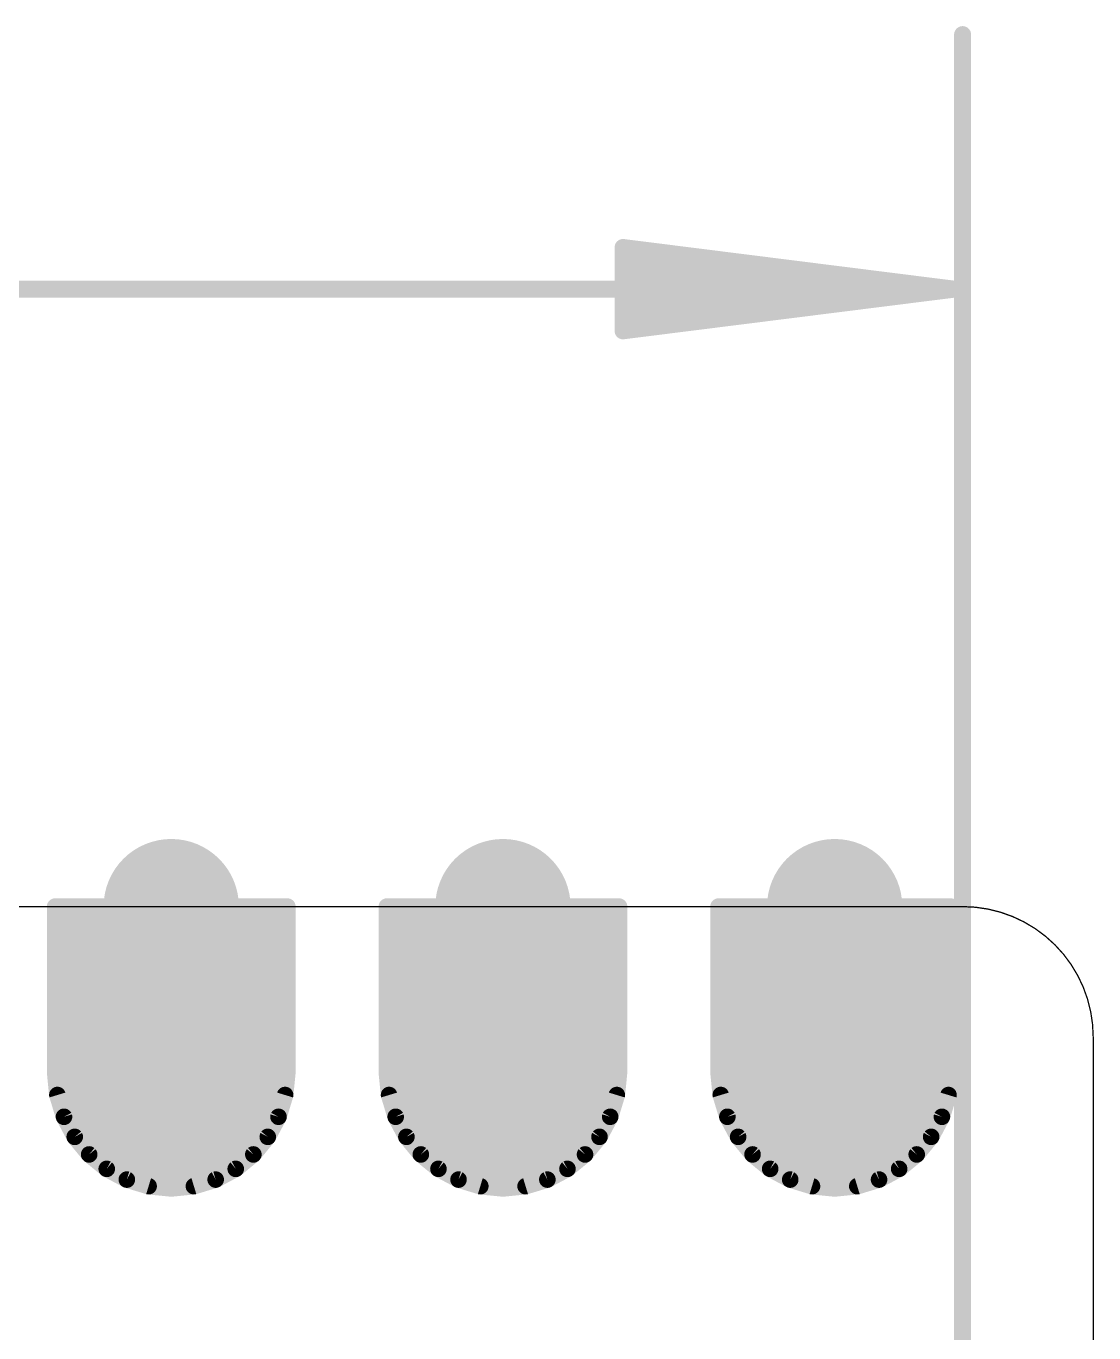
# Model space of a CAD drawing. Extents: x -6.2 to 35, y -0.5 to 29.9.
# Drawn here: x 26.83 to 35.01, y 19.59 to 29.61 of the extents above; entities that cross this region are included whole.
import ezdxf

# ---------------------------------------------------------------- set-up
doc = ezdxf.new("R2010")
doc.units = 0
for name, color, linetype in [('1', 22, 'CONTINUOUS'), ('16', 132, 'CONTINUOUS'), ('17', 110, 'CONTINUOUS'), ('20', 31, 'CONTINUOUS'), ('29', 253, 'CONTINUOUS')]:
    doc.layers.add(name, color=color, linetype=linetype)

# ---------------------------------------------------------------- blocks, each defined once
blk = doc.blocks.new('ROUNDP')
at = {"const_width": 0.5}
blk.add_lwpolyline([(0, -0.25, 1), (0, 0.25, 1), (0, -0.25)], format="xyb", dxfattribs=at)

msp = doc.modelspace()

# ---------------------------------------------------------------- linework, layer by layer
at = {"layer": '1', "const_width": 0.254}
for points in [[(27.178, 22.733), (27.178, 21.59)], [(28.702, 22.733), (27.178, 22.733)], [(28.702, 21.59), (28.702, 22.733)], [(29.718, 22.733), (29.718, 21.59)], [(31.242, 22.733), (29.718, 22.733)], [(31.242, 21.59), (31.242, 22.733)], [(32.258, 22.733), (32.258, 21.59)], [(33.782, 22.733), (32.258, 22.733)], [(33.782, 21.59), (33.782, 22.733)], [(27.178, 22.606), (28.702, 22.606)], [(29.718, 22.606), (31.242, 22.606)], [(32.258, 22.606), (33.782, 22.606)], [(27.178, 22.352), (28.702, 22.352)], [(29.718, 22.352), (31.242, 22.352)], [(32.258, 22.352), (33.782, 22.352)], [(27.178, 22.098), (28.702, 22.098)], [(29.718, 22.098), (31.242, 22.098)], [(32.258, 22.098), (33.782, 22.098)], [(27.178, 21.844), (28.702, 21.844)], [(29.718, 21.844), (31.242, 21.844)], [(32.258, 21.844), (33.782, 21.844)], [(27.178, 21.59), (27.1926, 21.4413)], [(27.178, 21.59), (28.702, 21.59)], [(28.6874, 21.4413), (28.702, 21.59)], [(29.718, 21.59), (29.7326, 21.4413)], [(29.718, 21.59), (31.242, 21.59)], [(31.2274, 21.4413), (31.242, 21.59)], [(32.258, 21.59), (32.2726, 21.4413)], [(32.258, 21.59), (33.782, 21.59)], [(33.7674, 21.4413), (33.782, 21.59)], [(27.1926, 21.4413), (27.236, 21.2984)], [(28.644, 21.2984), (28.6874, 21.4413)], [(29.7326, 21.4413), (29.776, 21.2984)], [(31.184, 21.2984), (31.2274, 21.4413)], [(32.2726, 21.4413), (32.316, 21.2984)], [(33.724, 21.2984), (33.7674, 21.4413)], [(27.2246, 21.336), (28.6554, 21.336)], [(27.236, 21.2984), (27.3064, 21.1667)], [(28.5736, 21.1667), (28.644, 21.2984)], [(29.7646, 21.336), (31.1954, 21.336)], [(29.776, 21.2984), (29.8464, 21.1667)], [(31.1136, 21.1667), (31.184, 21.2984)], [(32.3046, 21.336), (33.7354, 21.336)], [(32.316, 21.2984), (32.3864, 21.1667)], [(33.6536, 21.1667), (33.724, 21.2984)], [(27.3064, 21.1667), (27.4012, 21.0512)], [(28.4788, 21.0512), (28.5736, 21.1667)], [(29.8464, 21.1667), (29.9412, 21.0512)], [(31.0188, 21.0512), (31.1136, 21.1667)], [(32.3864, 21.1667), (32.4812, 21.0512)], [(33.5588, 21.0512), (33.6536, 21.1667)], [(27.3759, 21.082), (28.5041, 21.082)], [(27.4012, 21.0512), (27.5167, 20.9564)], [(28.3633, 20.9564), (28.4788, 21.0512)], [(29.9159, 21.082), (31.0441, 21.082)], [(29.9412, 21.0512), (30.0567, 20.9564)], [(30.9033, 20.9564), (31.0188, 21.0512)], [(32.4559, 21.082), (33.5841, 21.082)], [(32.4812, 21.0512), (32.5967, 20.9564)], [(33.4433, 20.9564), (33.5588, 21.0512)], [(27.5167, 20.9564), (27.6484, 20.886)], [(28.2316, 20.886), (28.3633, 20.9564)], [(30.0567, 20.9564), (30.1884, 20.886)], [(30.7716, 20.886), (30.9033, 20.9564)], [(32.5967, 20.9564), (32.7284, 20.886)], [(33.3116, 20.886), (33.4433, 20.9564)], [(27.6484, 20.886), (27.7913, 20.8426)], [(27.7913, 20.8426), (27.94, 20.828)], [(27.94, 20.828), (28.0887, 20.8426)], [(28.0887, 20.8426), (28.2316, 20.886)], [(30.1884, 20.886), (30.3313, 20.8426)], [(30.3313, 20.8426), (30.48, 20.828)], [(30.48, 20.828), (30.6287, 20.8426)], [(30.6287, 20.8426), (30.7716, 20.886)], [(32.7284, 20.886), (32.8713, 20.8426)], [(32.8713, 20.8426), (33.02, 20.828)], [(33.02, 20.828), (33.1687, 20.8426)], [(33.1687, 20.8426), (33.3116, 20.886)]]:
    msp.add_lwpolyline(points, dxfattribs=at)
at = {"layer": '1', "const_width": 0.127}
for points in [[(27.2415, 22.733, 1), (27.1145, 22.733)], [(27.178, 22.7965, 1), (27.178, 22.6695)], [(28.7655, 22.733, 1), (28.6385, 22.733)], [(28.702, 22.6695, 1), (28.702, 22.7965)], [(29.7815, 22.733, 1), (29.6545, 22.733)], [(29.718, 22.7965, 1), (29.718, 22.6695)], [(31.3055, 22.733, 1), (31.1785, 22.733)], [(31.242, 22.6695, 1), (31.242, 22.7965)], [(32.3215, 22.733, 1), (32.1945, 22.733)], [(32.258, 22.7965, 1), (32.258, 22.6695)], [(33.8455, 22.733, 1), (33.7185, 22.733)], [(33.782, 22.6695, 1), (33.782, 22.7965)], [(27.178, 22.6695, 1), (27.178, 22.5425)], [(28.702, 22.5425, 1), (28.702, 22.6695)], [(29.718, 22.6695, 1), (29.718, 22.5425)], [(31.242, 22.5425, 1), (31.242, 22.6695)], [(32.258, 22.6695, 1), (32.258, 22.5425)], [(33.782, 22.5425, 1), (33.782, 22.6695)], [(27.178, 22.4155, 1), (27.178, 22.2885)], [(28.702, 22.2885, 1), (28.702, 22.4155)], [(29.718, 22.4155, 1), (29.718, 22.2885)], [(31.242, 22.2885, 1), (31.242, 22.4155)], [(32.258, 22.4155, 1), (32.258, 22.2885)], [(33.782, 22.2885, 1), (33.782, 22.4155)], [(27.178, 22.1615, 1), (27.178, 22.0345)], [(28.702, 22.0345, 1), (28.702, 22.1615)], [(29.718, 22.1615, 1), (29.718, 22.0345)], [(31.242, 22.0345, 1), (31.242, 22.1615)], [(32.258, 22.1615, 1), (32.258, 22.0345)], [(33.782, 22.0345, 1), (33.782, 22.1615)], [(27.178, 21.9075, 1), (27.178, 21.7805)], [(28.702, 21.7805, 1), (28.702, 21.9075)], [(29.718, 21.9075, 1), (29.718, 21.7805)], [(31.242, 21.7805, 1), (31.242, 21.9075)], [(32.258, 21.9075, 1), (32.258, 21.7805)], [(33.782, 21.7805, 1), (33.782, 21.9075)], [(27.2412, 21.5962, 1), (27.1148, 21.5838)], [(27.178, 21.6535, 1), (27.178, 21.5265)], [(27.1145, 21.59, 1), (27.2415, 21.59)], [(28.6385, 21.59, 1), (28.7655, 21.59)], [(28.7652, 21.5838, 1), (28.6388, 21.5962)], [(28.702, 21.5265, 1), (28.702, 21.6535)], [(29.7812, 21.5962, 1), (29.6548, 21.5838)], [(29.718, 21.6535, 1), (29.718, 21.5265)], [(29.6545, 21.59, 1), (29.7815, 21.59)], [(31.1785, 21.59, 1), (31.3055, 21.59)], [(31.3052, 21.5838, 1), (31.1788, 21.5962)], [(31.242, 21.5265, 1), (31.242, 21.6535)], [(32.3212, 21.5962, 1), (32.1948, 21.5838)], [(32.258, 21.6535, 1), (32.258, 21.5265)], [(32.1945, 21.59, 1), (32.3215, 21.59)], [(33.7185, 21.59, 1), (33.8455, 21.59)], [(33.8452, 21.5838, 1), (33.7188, 21.5962)], [(33.782, 21.5265, 1), (33.782, 21.6535)], [(27.2534, 21.4598, 1), (27.1319, 21.4229)], [(28.7481, 21.4229, 1), (28.6266, 21.4598)], [(29.7934, 21.4598, 1), (29.6719, 21.4229)], [(31.2881, 21.4229, 1), (31.1666, 21.4598)], [(32.3334, 21.4598, 1), (32.2119, 21.4229)], [(33.8281, 21.4229, 1), (33.7066, 21.4598)], [(27.1294, 21.4351, 1), (27.2558, 21.4476)], [(27.2246, 21.3995, 1), (27.2246, 21.2725)], [(27.292, 21.3283, 1), (27.18, 21.2685)], [(28.7, 21.2685, 1), (28.588, 21.3283)], [(28.6242, 21.4476, 1), (28.7506, 21.4351)], [(28.6554, 21.2725, 1), (28.6554, 21.3995)], [(29.6694, 21.4351, 1), (29.7958, 21.4476)], [(29.7646, 21.3995, 1), (29.7646, 21.2725)], [(29.832, 21.3283, 1), (29.72, 21.2685)], [(31.24, 21.2685, 1), (31.128, 21.3283)], [(31.1642, 21.4476, 1), (31.2906, 21.4351)], [(31.1954, 21.2725, 1), (31.1954, 21.3995)], [(32.2094, 21.4351, 1), (32.3358, 21.4476)], [(32.3046, 21.3995, 1), (32.3046, 21.2725)], [(32.372, 21.3283, 1), (32.26, 21.2685)], [(33.78, 21.2685, 1), (33.668, 21.3283)], [(33.7042, 21.4476, 1), (33.8306, 21.4351)], [(33.7354, 21.2725, 1), (33.7354, 21.3995)], [(27.1752, 21.28, 1), (27.2968, 21.3168)], [(28.5832, 21.3168, 1), (28.7048, 21.28)], [(29.7152, 21.28, 1), (29.8368, 21.3168)], [(31.1232, 21.3168, 1), (31.2448, 21.28)], [(32.2552, 21.28, 1), (32.3768, 21.3168)], [(33.6632, 21.3168, 1), (33.7848, 21.28)], [(27.3555, 21.2069, 1), (27.2573, 21.1264)], [(27.2504, 21.1367, 1), (27.3624, 21.1966)], [(28.5176, 21.1966, 1), (28.6296, 21.1367)], [(28.6227, 21.1264, 1), (28.5245, 21.2069)], [(29.8955, 21.2069, 1), (29.7973, 21.1264)], [(29.7904, 21.1367, 1), (29.9024, 21.1966)], [(31.0576, 21.1966, 1), (31.1696, 21.1367)], [(31.1627, 21.1264, 1), (31.0645, 21.2069)], [(32.4355, 21.2069, 1), (32.3373, 21.1264)], [(32.3304, 21.1367, 1), (32.4424, 21.1966)], [(33.5976, 21.1966, 1), (33.7096, 21.1367)], [(33.7027, 21.1264, 1), (33.6045, 21.2069)], [(27.3759, 21.1455, 1), (27.3759, 21.0185)], [(27.4415, 21.1003, 1), (27.3609, 21.0021)], [(27.3521, 21.0109, 1), (27.4503, 21.0915)], [(28.4297, 21.0915, 1), (28.5279, 21.0109)], [(28.5191, 21.0021, 1), (28.4385, 21.1003)], [(28.5041, 21.0185, 1), (28.5041, 21.1455)], [(29.9159, 21.1455, 1), (29.9159, 21.0185)], [(29.9815, 21.1003, 1), (29.9009, 21.0021)], [(29.8921, 21.0109, 1), (29.9903, 21.0915)], [(30.9697, 21.0915, 1), (31.0679, 21.0109)], [(31.0591, 21.0021, 1), (30.9785, 21.1003)], [(31.0441, 21.0185, 1), (31.0441, 21.1455)], [(32.4559, 21.1455, 1), (32.4559, 21.0185)], [(32.5215, 21.1003, 1), (32.4409, 21.0021)], [(32.4321, 21.0109, 1), (32.5303, 21.0915)], [(33.5097, 21.0915, 1), (33.6079, 21.0109)], [(33.5991, 21.0021, 1), (33.5185, 21.1003)], [(33.5841, 21.0185, 1), (33.5841, 21.1455)], [(27.5466, 21.0124, 1), (27.4867, 20.9004)], [(27.4764, 20.9073, 1), (27.5569, 21.0055)], [(28.3231, 21.0055, 1), (28.4036, 20.9073)], [(28.3933, 20.9004, 1), (28.3334, 21.0124)], [(30.0866, 21.0124, 1), (30.0267, 20.9004)], [(30.0164, 20.9073, 1), (30.0969, 21.0055)], [(30.8631, 21.0055, 1), (30.9436, 20.9073)], [(30.9333, 20.9004, 1), (30.8734, 21.0124)], [(32.6266, 21.0124, 1), (32.5667, 20.9004)], [(32.5564, 20.9073, 1), (32.6369, 21.0055)], [(33.4031, 21.0055, 1), (33.4836, 20.9073)], [(33.4733, 20.9004, 1), (33.4134, 21.0124)], [(27.6668, 20.9468, 1), (27.63, 20.8252)], [(27.6185, 20.83, 1), (27.6783, 20.942)], [(27.7976, 20.9058, 1), (27.7851, 20.7794)], [(27.7729, 20.7819, 1), (27.8098, 20.9034)], [(27.9338, 20.8912, 1), (27.9462, 20.7648)], [(27.9338, 20.7648, 1), (27.9462, 20.8912)], [(28.0702, 20.9034, 1), (28.1071, 20.7819)], [(28.0949, 20.7794, 1), (28.0824, 20.9058)], [(28.2017, 20.942, 1), (28.2615, 20.83)], [(28.25, 20.8252, 1), (28.2132, 20.9468)], [(30.2068, 20.9468, 1), (30.17, 20.8252)], [(30.1585, 20.83, 1), (30.2183, 20.942)], [(30.3376, 20.9058, 1), (30.3251, 20.7794)], [(30.3129, 20.7819, 1), (30.3498, 20.9034)], [(30.4738, 20.8912, 1), (30.4862, 20.7648)], [(30.4738, 20.7648, 1), (30.4862, 20.8912)], [(30.6102, 20.9034, 1), (30.6471, 20.7819)], [(30.6349, 20.7794, 1), (30.6224, 20.9058)], [(30.7417, 20.942, 1), (30.8015, 20.83)], [(30.79, 20.8252, 1), (30.7532, 20.9468)], [(32.7468, 20.9468, 1), (32.71, 20.8252)], [(32.6985, 20.83, 1), (32.7583, 20.942)], [(32.8776, 20.9058, 1), (32.8651, 20.7794)], [(32.8529, 20.7819, 1), (32.8898, 20.9034)], [(33.0138, 20.8912, 1), (33.0262, 20.7648)], [(33.0138, 20.7648, 1), (33.0262, 20.8912)], [(33.1502, 20.9034, 1), (33.1871, 20.7819)], [(33.1749, 20.7794, 1), (33.1624, 20.9058)], [(33.2817, 20.942, 1), (33.3415, 20.83)], [(33.33, 20.8252, 1), (33.2932, 20.9468)]]:
    msp.add_lwpolyline(points, format="xyb", dxfattribs=at)
at = {"layer": '16', "const_width": 0.254}
for points in [[(27.178, 22.733), (27.178, 21.59)], [(28.702, 22.733), (27.178, 22.733)], [(28.702, 21.59), (28.702, 22.733)], [(29.718, 22.733), (29.718, 21.59)], [(31.242, 22.733), (29.718, 22.733)], [(31.242, 21.59), (31.242, 22.733)], [(32.258, 22.733), (32.258, 21.59)], [(33.782, 22.733), (32.258, 22.733)], [(33.782, 21.59), (33.782, 22.733)], [(27.178, 22.606), (28.702, 22.606)], [(29.718, 22.606), (31.242, 22.606)], [(32.258, 22.606), (33.782, 22.606)], [(27.178, 22.352), (28.702, 22.352)], [(29.718, 22.352), (31.242, 22.352)], [(32.258, 22.352), (33.782, 22.352)], [(27.178, 22.098), (28.702, 22.098)], [(29.718, 22.098), (31.242, 22.098)], [(32.258, 22.098), (33.782, 22.098)], [(27.178, 21.844), (28.702, 21.844)], [(29.718, 21.844), (31.242, 21.844)], [(32.258, 21.844), (33.782, 21.844)], [(27.178, 21.59), (27.1926, 21.4413)], [(27.178, 21.59), (28.702, 21.59)], [(28.6874, 21.4413), (28.702, 21.59)], [(29.718, 21.59), (29.7326, 21.4413)], [(29.718, 21.59), (31.242, 21.59)], [(31.2274, 21.4413), (31.242, 21.59)], [(32.258, 21.59), (32.2726, 21.4413)], [(32.258, 21.59), (33.782, 21.59)], [(33.7674, 21.4413), (33.782, 21.59)], [(27.1926, 21.4413), (27.236, 21.2984)], [(28.644, 21.2984), (28.6874, 21.4413)], [(29.7326, 21.4413), (29.776, 21.2984)], [(31.184, 21.2984), (31.2274, 21.4413)], [(32.2726, 21.4413), (32.316, 21.2984)], [(33.724, 21.2984), (33.7674, 21.4413)], [(27.2246, 21.336), (28.6554, 21.336)], [(27.236, 21.2984), (27.3064, 21.1667)], [(28.5736, 21.1667), (28.644, 21.2984)], [(29.7646, 21.336), (31.1954, 21.336)], [(29.776, 21.2984), (29.8464, 21.1667)], [(31.1136, 21.1667), (31.184, 21.2984)], [(32.3046, 21.336), (33.7354, 21.336)], [(32.316, 21.2984), (32.3864, 21.1667)], [(33.6536, 21.1667), (33.724, 21.2984)], [(27.3064, 21.1667), (27.4012, 21.0512)], [(28.4788, 21.0512), (28.5736, 21.1667)], [(29.8464, 21.1667), (29.9412, 21.0512)], [(31.0188, 21.0512), (31.1136, 21.1667)], [(32.3864, 21.1667), (32.4812, 21.0512)], [(33.5588, 21.0512), (33.6536, 21.1667)], [(27.3759, 21.082), (28.5041, 21.082)], [(27.4012, 21.0512), (27.5167, 20.9564)], [(28.3633, 20.9564), (28.4788, 21.0512)], [(29.9159, 21.082), (31.0441, 21.082)], [(29.9412, 21.0512), (30.0567, 20.9564)], [(30.9033, 20.9564), (31.0188, 21.0512)], [(32.4559, 21.082), (33.5841, 21.082)], [(32.4812, 21.0512), (32.5967, 20.9564)], [(33.4433, 20.9564), (33.5588, 21.0512)], [(27.5167, 20.9564), (27.6484, 20.886)], [(28.2316, 20.886), (28.3633, 20.9564)], [(30.0567, 20.9564), (30.1884, 20.886)], [(30.7716, 20.886), (30.9033, 20.9564)], [(32.5967, 20.9564), (32.7284, 20.886)], [(33.3116, 20.886), (33.4433, 20.9564)], [(27.6484, 20.886), (27.7913, 20.8426)], [(27.7913, 20.8426), (27.94, 20.828)], [(27.94, 20.828), (28.0887, 20.8426)], [(28.0887, 20.8426), (28.2316, 20.886)], [(30.1884, 20.886), (30.3313, 20.8426)], [(30.3313, 20.8426), (30.48, 20.828)], [(30.48, 20.828), (30.6287, 20.8426)], [(30.6287, 20.8426), (30.7716, 20.886)], [(32.7284, 20.886), (32.8713, 20.8426)], [(32.8713, 20.8426), (33.02, 20.828)], [(33.02, 20.828), (33.1687, 20.8426)], [(33.1687, 20.8426), (33.3116, 20.886)]]:
    msp.add_lwpolyline(points, dxfattribs=at)
at = {"layer": '16', "const_width": 0.127}
for points in [[(27.2415, 22.733, 1), (27.1145, 22.733)], [(27.178, 22.7965, 1), (27.178, 22.6695)], [(28.7655, 22.733, 1), (28.6385, 22.733)], [(28.702, 22.6695, 1), (28.702, 22.7965)], [(29.7815, 22.733, 1), (29.6545, 22.733)], [(29.718, 22.7965, 1), (29.718, 22.6695)], [(31.3055, 22.733, 1), (31.1785, 22.733)], [(31.242, 22.6695, 1), (31.242, 22.7965)], [(32.3215, 22.733, 1), (32.1945, 22.733)], [(32.258, 22.7965, 1), (32.258, 22.6695)], [(33.8455, 22.733, 1), (33.7185, 22.733)], [(33.782, 22.6695, 1), (33.782, 22.7965)], [(27.178, 22.6695, 1), (27.178, 22.5425)], [(28.702, 22.5425, 1), (28.702, 22.6695)], [(29.718, 22.6695, 1), (29.718, 22.5425)], [(31.242, 22.5425, 1), (31.242, 22.6695)], [(32.258, 22.6695, 1), (32.258, 22.5425)], [(33.782, 22.5425, 1), (33.782, 22.6695)], [(27.178, 22.4155, 1), (27.178, 22.2885)], [(28.702, 22.2885, 1), (28.702, 22.4155)], [(29.718, 22.4155, 1), (29.718, 22.2885)], [(31.242, 22.2885, 1), (31.242, 22.4155)], [(32.258, 22.4155, 1), (32.258, 22.2885)], [(33.782, 22.2885, 1), (33.782, 22.4155)], [(27.178, 22.1615, 1), (27.178, 22.0345)], [(28.702, 22.0345, 1), (28.702, 22.1615)], [(29.718, 22.1615, 1), (29.718, 22.0345)], [(31.242, 22.0345, 1), (31.242, 22.1615)], [(32.258, 22.1615, 1), (32.258, 22.0345)], [(33.782, 22.0345, 1), (33.782, 22.1615)], [(27.178, 21.9075, 1), (27.178, 21.7805)], [(28.702, 21.7805, 1), (28.702, 21.9075)], [(29.718, 21.9075, 1), (29.718, 21.7805)], [(31.242, 21.7805, 1), (31.242, 21.9075)], [(32.258, 21.9075, 1), (32.258, 21.7805)], [(33.782, 21.7805, 1), (33.782, 21.9075)], [(27.2412, 21.5962, 1), (27.1148, 21.5838)], [(27.178, 21.6535, 1), (27.178, 21.5265)], [(27.1145, 21.59, 1), (27.2415, 21.59)], [(28.6385, 21.59, 1), (28.7655, 21.59)], [(28.7652, 21.5838, 1), (28.6388, 21.5962)], [(28.702, 21.5265, 1), (28.702, 21.6535)], [(29.7812, 21.5962, 1), (29.6548, 21.5838)], [(29.718, 21.6535, 1), (29.718, 21.5265)], [(29.6545, 21.59, 1), (29.7815, 21.59)], [(31.1785, 21.59, 1), (31.3055, 21.59)], [(31.3052, 21.5838, 1), (31.1788, 21.5962)], [(31.242, 21.5265, 1), (31.242, 21.6535)], [(32.3212, 21.5962, 1), (32.1948, 21.5838)], [(32.258, 21.6535, 1), (32.258, 21.5265)], [(32.1945, 21.59, 1), (32.3215, 21.59)], [(33.7185, 21.59, 1), (33.8455, 21.59)], [(33.8452, 21.5838, 1), (33.7188, 21.5962)], [(33.782, 21.5265, 1), (33.782, 21.6535)], [(27.2534, 21.4598, 1), (27.1319, 21.4229)], [(28.7481, 21.4229, 1), (28.6266, 21.4598)], [(29.7934, 21.4598, 1), (29.6719, 21.4229)], [(31.2881, 21.4229, 1), (31.1666, 21.4598)], [(32.3334, 21.4598, 1), (32.2119, 21.4229)], [(33.8281, 21.4229, 1), (33.7066, 21.4598)], [(27.1294, 21.4351, 1), (27.2558, 21.4476)], [(27.2246, 21.3995, 1), (27.2246, 21.2725)], [(27.292, 21.3283, 1), (27.18, 21.2685)], [(28.7, 21.2685, 1), (28.588, 21.3283)], [(28.6242, 21.4476, 1), (28.7506, 21.4351)], [(28.6554, 21.2725, 1), (28.6554, 21.3995)], [(29.6694, 21.4351, 1), (29.7958, 21.4476)], [(29.7646, 21.3995, 1), (29.7646, 21.2725)], [(29.832, 21.3283, 1), (29.72, 21.2685)], [(31.24, 21.2685, 1), (31.128, 21.3283)], [(31.1642, 21.4476, 1), (31.2906, 21.4351)], [(31.1954, 21.2725, 1), (31.1954, 21.3995)], [(32.2094, 21.4351, 1), (32.3358, 21.4476)], [(32.3046, 21.3995, 1), (32.3046, 21.2725)], [(32.372, 21.3283, 1), (32.26, 21.2685)], [(33.78, 21.2685, 1), (33.668, 21.3283)], [(33.7042, 21.4476, 1), (33.8306, 21.4351)], [(33.7354, 21.2725, 1), (33.7354, 21.3995)], [(27.1752, 21.28, 1), (27.2968, 21.3168)], [(28.5832, 21.3168, 1), (28.7048, 21.28)], [(29.7152, 21.28, 1), (29.8368, 21.3168)], [(31.1232, 21.3168, 1), (31.2448, 21.28)], [(32.2552, 21.28, 1), (32.3768, 21.3168)], [(33.6632, 21.3168, 1), (33.7848, 21.28)], [(27.3555, 21.2069, 1), (27.2573, 21.1264)], [(27.2504, 21.1367, 1), (27.3624, 21.1966)], [(28.5176, 21.1966, 1), (28.6296, 21.1367)], [(28.6227, 21.1264, 1), (28.5245, 21.2069)], [(29.8955, 21.2069, 1), (29.7973, 21.1264)], [(29.7904, 21.1367, 1), (29.9024, 21.1966)], [(31.0576, 21.1966, 1), (31.1696, 21.1367)], [(31.1627, 21.1264, 1), (31.0645, 21.2069)], [(32.4355, 21.2069, 1), (32.3373, 21.1264)], [(32.3304, 21.1367, 1), (32.4424, 21.1966)], [(33.5976, 21.1966, 1), (33.7096, 21.1367)], [(33.7027, 21.1264, 1), (33.6045, 21.2069)], [(27.3759, 21.1455, 1), (27.3759, 21.0185)], [(27.4415, 21.1003, 1), (27.3609, 21.0021)], [(27.3521, 21.0109, 1), (27.4503, 21.0915)], [(28.4297, 21.0915, 1), (28.5279, 21.0109)], [(28.5191, 21.0021, 1), (28.4385, 21.1003)], [(28.5041, 21.0185, 1), (28.5041, 21.1455)], [(29.9159, 21.1455, 1), (29.9159, 21.0185)], [(29.9815, 21.1003, 1), (29.9009, 21.0021)], [(29.8921, 21.0109, 1), (29.9903, 21.0915)], [(30.9697, 21.0915, 1), (31.0679, 21.0109)], [(31.0591, 21.0021, 1), (30.9785, 21.1003)], [(31.0441, 21.0185, 1), (31.0441, 21.1455)], [(32.4559, 21.1455, 1), (32.4559, 21.0185)], [(32.5215, 21.1003, 1), (32.4409, 21.0021)], [(32.4321, 21.0109, 1), (32.5303, 21.0915)], [(33.5097, 21.0915, 1), (33.6079, 21.0109)], [(33.5991, 21.0021, 1), (33.5185, 21.1003)], [(33.5841, 21.0185, 1), (33.5841, 21.1455)], [(27.5466, 21.0124, 1), (27.4867, 20.9004)], [(27.4764, 20.9073, 1), (27.5569, 21.0055)], [(28.3231, 21.0055, 1), (28.4036, 20.9073)], [(28.3933, 20.9004, 1), (28.3334, 21.0124)], [(30.0866, 21.0124, 1), (30.0267, 20.9004)], [(30.0164, 20.9073, 1), (30.0969, 21.0055)], [(30.8631, 21.0055, 1), (30.9436, 20.9073)], [(30.9333, 20.9004, 1), (30.8734, 21.0124)], [(32.6266, 21.0124, 1), (32.5667, 20.9004)], [(32.5564, 20.9073, 1), (32.6369, 21.0055)], [(33.4031, 21.0055, 1), (33.4836, 20.9073)], [(33.4733, 20.9004, 1), (33.4134, 21.0124)], [(27.6668, 20.9468, 1), (27.63, 20.8252)], [(27.6185, 20.83, 1), (27.6783, 20.942)], [(27.7976, 20.9058, 1), (27.7851, 20.7794)], [(27.7729, 20.7819, 1), (27.8098, 20.9034)], [(27.9338, 20.8912, 1), (27.9462, 20.7648)], [(27.9338, 20.7648, 1), (27.9462, 20.8912)], [(28.0702, 20.9034, 1), (28.1071, 20.7819)], [(28.0949, 20.7794, 1), (28.0824, 20.9058)], [(28.2017, 20.942, 1), (28.2615, 20.83)], [(28.25, 20.8252, 1), (28.2132, 20.9468)], [(30.2068, 20.9468, 1), (30.17, 20.8252)], [(30.1585, 20.83, 1), (30.2183, 20.942)], [(30.3376, 20.9058, 1), (30.3251, 20.7794)], [(30.3129, 20.7819, 1), (30.3498, 20.9034)], [(30.4738, 20.8912, 1), (30.4862, 20.7648)], [(30.4738, 20.7648, 1), (30.4862, 20.8912)], [(30.6102, 20.9034, 1), (30.6471, 20.7819)], [(30.6349, 20.7794, 1), (30.6224, 20.9058)], [(30.7417, 20.942, 1), (30.8015, 20.83)], [(30.79, 20.8252, 1), (30.7532, 20.9468)], [(32.7468, 20.9468, 1), (32.71, 20.8252)], [(32.6985, 20.83, 1), (32.7583, 20.942)], [(32.8776, 20.9058, 1), (32.8651, 20.7794)], [(32.8529, 20.7819, 1), (32.8898, 20.9034)], [(33.0138, 20.8912, 1), (33.0262, 20.7648)], [(33.0138, 20.7648, 1), (33.0262, 20.8912)], [(33.1502, 20.9034, 1), (33.1871, 20.7819)], [(33.1749, 20.7794, 1), (33.1624, 20.9058)], [(33.2817, 20.942, 1), (33.3415, 20.83)], [(33.33, 20.8252, 1), (33.2932, 20.9468)]]:
    msp.add_lwpolyline(points, format="xyb", dxfattribs=at)
at = {"layer": '20', "const_width": 0.01}
for points in [[(1, 22.86), (34, 22.86)], [(35, 21.86), (35, 1)]]:
    msp.add_lwpolyline(points, dxfattribs=at)
at = {"layer": '20'}
for points, const_width in [([(35, 21.86, 0.4142), (34, 22.86)], 0.01), ([(34, 22.8625, 1), (34, 22.8575)], 0.005), ([(34, 22.8575, 1), (34, 22.8625)], 0.005), ([(35.0025, 21.86, 1), (34.9975, 21.86)], 0.005), ([(34.9975, 21.86, 1), (35.0025, 21.86)], 0.005)]:
    msp.add_lwpolyline(points, format="xyb", dxfattribs=dict(at, const_width=const_width))
at = {"layer": '29'}
for points, const_width in [([(34, 19), (34, 29.54)], 0.13), ([(33.935, 27.59), (31.4, 27.9092)], 0.13), ([(31.4, 27.9092), (31.4, 27.2708)], 0.13), ([(33.935, 27.59), (31.4, 27.85)], 0.13), ([(33.935, 27.59), (31.4, 27.72)], 0.13), ([(33.935, 27.59), (1.065, 27.59)], 0.13), ([(31.4, 27.2708), (33.935, 27.59)], 0.13), ([(31.4, 27.46), (33.935, 27.59)], 0.13), ([(31.4, 27.33), (33.935, 27.59)], 0.13), ([(27.051, 22.86), (27.051, 21.59)], 0.127), ([(28.829, 22.86), (27.051, 22.86)], 0.127), ([(28.829, 21.59), (28.829, 22.86)], 0.127), ([(29.591, 22.86), (29.591, 21.59)], 0.127), ([(31.369, 22.86), (29.591, 22.86)], 0.127), ([(31.369, 21.59), (31.369, 22.86)], 0.127), ([(32.131, 22.86), (32.131, 21.59)], 0.127), ([(33.909, 22.86), (32.131, 22.86)], 0.127), ([(33.909, 21.59), (33.909, 22.86)], 0.127), ([(27.051, 22.733), (28.829, 22.733)], 0.127), ([(29.591, 22.733), (31.369, 22.733)], 0.127), ([(32.131, 22.733), (33.909, 22.733)], 0.127), ([(27.051, 22.606), (28.829, 22.606)], 0.127), ([(29.591, 22.606), (31.369, 22.606)], 0.127), ([(32.131, 22.606), (33.909, 22.606)], 0.127), ([(27.051, 22.479), (28.829, 22.479)], 0.127), ([(29.591, 22.479), (31.369, 22.479)], 0.127), ([(32.131, 22.479), (33.909, 22.479)], 0.127), ([(27.051, 22.352), (28.829, 22.352)], 0.127), ([(29.591, 22.352), (31.369, 22.352)], 0.127), ([(32.131, 22.352), (33.909, 22.352)], 0.127), ([(27.051, 22.225), (28.829, 22.225)], 0.127), ([(29.591, 22.225), (31.369, 22.225)], 0.127), ([(32.131, 22.225), (33.909, 22.225)], 0.127), ([(27.051, 22.098), (28.829, 22.098)], 0.127), ([(29.591, 22.098), (31.369, 22.098)], 0.127), ([(32.131, 22.098), (33.909, 22.098)], 0.127), ([(27.051, 21.971), (28.829, 21.971)], 0.127), ([(29.591, 21.971), (31.369, 21.971)], 0.127), ([(32.131, 21.971), (33.909, 21.971)], 0.127), ([(27.051, 21.844), (28.829, 21.844)], 0.127), ([(29.591, 21.844), (31.369, 21.844)], 0.127), ([(32.131, 21.844), (33.909, 21.844)], 0.127), ([(27.051, 21.717), (28.829, 21.717)], 0.127), ([(29.591, 21.717), (31.369, 21.717)], 0.127), ([(32.131, 21.717), (33.909, 21.717)], 0.127), ([(27.051, 21.59), (27.0681, 21.4166)], 0.127), ([(27.051, 21.59), (28.829, 21.59)], 0.127), ([(28.8119, 21.4166), (28.829, 21.59)], 0.127), ([(29.591, 21.59), (29.6081, 21.4166)], 0.127), ([(29.591, 21.59), (31.369, 21.59)], 0.127), ([(31.3519, 21.4166), (31.369, 21.59)], 0.127), ([(32.131, 21.59), (32.1481, 21.4166)], 0.127), ([(32.131, 21.59), (33.909, 21.59)], 0.127), ([(33.8919, 21.4166), (33.909, 21.59)], 0.127), ([(27.0635, 21.463), (28.8165, 21.463)], 0.127), ([(29.6035, 21.463), (31.3565, 21.463)], 0.127), ([(32.1435, 21.463), (33.8965, 21.463)], 0.127), ([(27.0681, 21.4166), (27.1187, 21.2498)], 0.127), ([(28.7613, 21.2498), (28.8119, 21.4166)], 0.127), ([(29.6081, 21.4166), (29.6587, 21.2498)], 0.127), ([(31.3013, 21.2498), (31.3519, 21.4166)], 0.127), ([(32.1481, 21.4166), (32.1987, 21.2498)], 0.127), ([(33.8413, 21.2498), (33.8919, 21.4166)], 0.127), ([(27.0925, 21.336), (28.7875, 21.336)], 0.127), ([(29.6325, 21.336), (31.3275, 21.336)], 0.127), ([(32.1725, 21.336), (33.8675, 21.336)], 0.127), ([(27.1187, 21.2498), (27.2008, 21.0961)], 0.127), ([(27.1405, 21.209), (28.7395, 21.209)], 0.127), ([(28.6792, 21.0961), (28.7613, 21.2498)], 0.127), ([(29.6587, 21.2498), (29.7408, 21.0961)], 0.127), ([(29.6805, 21.209), (31.2795, 21.209)], 0.127), ([(31.2192, 21.0961), (31.3013, 21.2498)], 0.127), ([(32.1987, 21.2498), (32.2808, 21.0961)], 0.127), ([(32.2205, 21.209), (33.8195, 21.209)], 0.127), ([(33.7592, 21.0961), (33.8413, 21.2498)], 0.127), ([(27.2008, 21.0961), (27.3114, 20.9614)], 0.127), ([(27.2124, 21.082), (28.6676, 21.082)], 0.127), ([(28.5686, 20.9614), (28.6792, 21.0961)], 0.127), ([(29.7408, 21.0961), (29.8514, 20.9614)], 0.127), ([(29.7524, 21.082), (31.2076, 21.082)], 0.127), ([(31.1086, 20.9614), (31.2192, 21.0961)], 0.127), ([(32.2808, 21.0961), (32.3914, 20.9614)], 0.127), ([(32.2924, 21.082), (33.7476, 21.082)], 0.127), ([(33.6486, 20.9614), (33.7592, 21.0961)], 0.127), ([(27.3114, 20.9614), (27.4461, 20.8508)], 0.127), ([(28.4339, 20.8508), (28.5686, 20.9614)], 0.127), ([(29.8514, 20.9614), (29.9861, 20.8508)], 0.127), ([(30.9739, 20.8508), (31.1086, 20.9614)], 0.127), ([(32.3914, 20.9614), (32.5261, 20.8508)], 0.127), ([(33.5139, 20.8508), (33.6486, 20.9614)], 0.127), ([(27.3192, 20.955), (28.5608, 20.955)], 0.127), ([(29.8592, 20.955), (31.1008, 20.955)], 0.127), ([(32.3992, 20.955), (33.6408, 20.955)], 0.127), ([(27.4461, 20.8508), (27.5998, 20.7687)], 0.127), ([(27.4888, 20.828), (28.3912, 20.828)], 0.127), ([(27.5998, 20.7687), (27.7666, 20.7181)], 0.127), ([(28.1134, 20.7181), (28.2802, 20.7687)], 0.127), ([(28.2802, 20.7687), (28.4339, 20.8508)], 0.127), ([(29.9861, 20.8508), (30.1398, 20.7687)], 0.127), ([(30.0288, 20.828), (30.9312, 20.828)], 0.127), ([(30.1398, 20.7687), (30.3066, 20.7181)], 0.127), ([(30.6534, 20.7181), (30.8202, 20.7687)], 0.127), ([(30.8202, 20.7687), (30.9739, 20.8508)], 0.127), ([(32.5261, 20.8508), (32.6798, 20.7687)], 0.127), ([(32.5688, 20.828), (33.4712, 20.828)], 0.127), ([(32.6798, 20.7687), (32.8466, 20.7181)], 0.127), ([(33.1934, 20.7181), (33.3602, 20.7687)], 0.127), ([(33.3602, 20.7687), (33.5139, 20.8508)], 0.127), ([(27.7666, 20.7181), (27.94, 20.701)], 0.127), ([(27.94, 20.701), (28.1134, 20.7181)], 0.127), ([(30.3066, 20.7181), (30.48, 20.701)], 0.127), ([(30.48, 20.701), (30.6534, 20.7181)], 0.127), ([(32.8466, 20.7181), (33.02, 20.701)], 0.127), ([(33.02, 20.701), (33.1934, 20.7181)], 0.127)]:
    msp.add_lwpolyline(points, dxfattribs=dict(at, const_width=const_width))
for points, const_width in [([(34.0325, 29.54, 1), (33.9675, 29.54)], 0.065), ([(31.4041, 27.9415, 1), (31.3959, 27.877)], 0.065), ([(31.4325, 27.9092, 1), (31.3675, 27.9092)], 0.065), ([(31.4033, 27.8823, 1), (31.3967, 27.8177)], 0.065), ([(31.4017, 27.7525, 1), (31.3983, 27.6875)], 0.065), ([(33.9391, 27.5578, 1), (33.9309, 27.6222)], 0.065), ([(33.9309, 27.5578, 1), (33.9391, 27.6222)], 0.065), ([(33.9383, 27.5577, 1), (33.9317, 27.6223)], 0.065), ([(33.9317, 27.5577, 1), (33.9383, 27.6223)], 0.065), ([(33.9333, 27.5575, 1), (33.9367, 27.6225)], 0.065), ([(33.9367, 27.5575, 1), (33.9333, 27.6225)], 0.065), ([(33.935, 27.5575, 1), (33.935, 27.6225)], 0.065), ([(31.3983, 27.4925, 1), (31.4017, 27.4275)], 0.065), ([(31.3967, 27.3623, 1), (31.4033, 27.2977)], 0.065), ([(31.3959, 27.303, 1), (31.4041, 27.2385)], 0.065), ([(31.3675, 27.2708, 1), (31.4325, 27.2708)], 0.065), ([(27.051, 22.8917, 1), (27.051, 22.8283)], 0.0635), ([(27.0828, 22.86, 1), (27.0193, 22.86)], 0.0635), ([(28.8607, 22.86, 1), (28.7973, 22.86)], 0.0635), ([(28.829, 22.8283, 1), (28.829, 22.8917)], 0.0635), ([(29.6227, 22.86, 1), (29.5593, 22.86)], 0.0635), ([(29.591, 22.8917, 1), (29.591, 22.8283)], 0.0635), ([(31.4007, 22.86, 1), (31.3373, 22.86)], 0.0635), ([(31.369, 22.8283, 1), (31.369, 22.8917)], 0.0635), ([(32.1628, 22.86, 1), (32.0992, 22.86)], 0.0635), ([(32.131, 22.8917, 1), (32.131, 22.8283)], 0.0635), ([(33.9408, 22.86, 1), (33.8772, 22.86)], 0.0635), ([(33.909, 22.8283, 1), (33.909, 22.8917)], 0.0635), ([(27.051, 22.7647, 1), (27.051, 22.7013)], 0.0635), ([(28.829, 22.7013, 1), (28.829, 22.7647)], 0.0635), ([(29.591, 22.7647, 1), (29.591, 22.7013)], 0.0635), ([(31.369, 22.7013, 1), (31.369, 22.7647)], 0.0635), ([(32.131, 22.7647, 1), (32.131, 22.7013)], 0.0635), ([(33.909, 22.7013, 1), (33.909, 22.7647)], 0.0635), ([(27.051, 22.6378, 1), (27.051, 22.5743)], 0.0635), ([(28.829, 22.5743, 1), (28.829, 22.6378)], 0.0635), ([(29.591, 22.6378, 1), (29.591, 22.5743)], 0.0635), ([(31.369, 22.5743, 1), (31.369, 22.6378)], 0.0635), ([(32.131, 22.6378, 1), (32.131, 22.5743)], 0.0635), ([(33.909, 22.5743, 1), (33.909, 22.6378)], 0.0635), ([(27.051, 22.5108, 1), (27.051, 22.4473)], 0.0635), ([(28.829, 22.4473, 1), (28.829, 22.5108)], 0.0635), ([(29.591, 22.5108, 1), (29.591, 22.4473)], 0.0635), ([(31.369, 22.4473, 1), (31.369, 22.5108)], 0.0635), ([(32.131, 22.5108, 1), (32.131, 22.4473)], 0.0635), ([(33.909, 22.4473, 1), (33.909, 22.5108)], 0.0635), ([(27.051, 22.3837, 1), (27.051, 22.3203)], 0.0635), ([(28.829, 22.3203, 1), (28.829, 22.3837)], 0.0635), ([(29.591, 22.3837, 1), (29.591, 22.3203)], 0.0635), ([(31.369, 22.3203, 1), (31.369, 22.3837)], 0.0635), ([(32.131, 22.3837, 1), (32.131, 22.3203)], 0.0635), ([(33.909, 22.3203, 1), (33.909, 22.3837)], 0.0635), ([(27.051, 22.2568, 1), (27.051, 22.1933)], 0.0635), ([(28.829, 22.1933, 1), (28.829, 22.2568)], 0.0635), ([(29.591, 22.2568, 1), (29.591, 22.1933)], 0.0635), ([(31.369, 22.1933, 1), (31.369, 22.2568)], 0.0635), ([(32.131, 22.2568, 1), (32.131, 22.1933)], 0.0635), ([(33.909, 22.1933, 1), (33.909, 22.2568)], 0.0635), ([(27.051, 22.1298, 1), (27.051, 22.0663)], 0.0635), ([(28.829, 22.0663, 1), (28.829, 22.1298)], 0.0635), ([(29.591, 22.1298, 1), (29.591, 22.0663)], 0.0635), ([(31.369, 22.0663, 1), (31.369, 22.1298)], 0.0635), ([(32.131, 22.1298, 1), (32.131, 22.0663)], 0.0635), ([(33.909, 22.0663, 1), (33.909, 22.1298)], 0.0635), ([(27.051, 22.0027, 1), (27.051, 21.9393)], 0.0635), ([(28.829, 21.9393, 1), (28.829, 22.0027)], 0.0635), ([(29.591, 22.0027, 1), (29.591, 21.9393)], 0.0635), ([(31.369, 21.9393, 1), (31.369, 22.0027)], 0.0635), ([(32.131, 22.0027, 1), (32.131, 21.9393)], 0.0635), ([(33.909, 21.9393, 1), (33.909, 22.0027)], 0.0635), ([(27.051, 21.8758, 1), (27.051, 21.8123)], 0.0635), ([(28.829, 21.8123, 1), (28.829, 21.8758)], 0.0635), ([(29.591, 21.8758, 1), (29.591, 21.8123)], 0.0635), ([(31.369, 21.8123, 1), (31.369, 21.8758)], 0.0635), ([(32.131, 21.8758, 1), (32.131, 21.8123)], 0.0635), ([(33.909, 21.8123, 1), (33.909, 21.8758)], 0.0635), ([(27.051, 21.7488, 1), (27.051, 21.6853)], 0.0635), ([(28.829, 21.6853, 1), (28.829, 21.7488)], 0.0635), ([(29.591, 21.7488, 1), (29.591, 21.6853)], 0.0635), ([(31.369, 21.6853, 1), (31.369, 21.7488)], 0.0635), ([(32.131, 21.7488, 1), (32.131, 21.6853)], 0.0635), ([(33.909, 21.6853, 1), (33.909, 21.7488)], 0.0635), ([(27.0826, 21.5931, 1), (27.0194, 21.5869)], 0.0635), ([(27.051, 21.6217, 1), (27.051, 21.5583)], 0.0635), ([(28.8606, 21.5869, 1), (28.7974, 21.5931)], 0.0635), ([(28.829, 21.5583, 1), (28.829, 21.6217)], 0.0635), ([(29.6226, 21.5931, 1), (29.5594, 21.5869)], 0.0635), ([(29.591, 21.6217, 1), (29.591, 21.5583)], 0.0635), ([(31.4006, 21.5869, 1), (31.3374, 21.5931)], 0.0635), ([(31.369, 21.5583, 1), (31.369, 21.6217)], 0.0635), ([(32.1626, 21.5931, 1), (32.0994, 21.5869)], 0.0635), ([(32.131, 21.6217, 1), (32.131, 21.5583)], 0.0635), ([(33.9406, 21.5869, 1), (33.8774, 21.5931)], 0.0635), ([(33.909, 21.5583, 1), (33.909, 21.6217)], 0.0635), ([(27.0193, 21.59, 1), (27.0828, 21.59)], 0.0635), ([(27.0635, 21.4947, 1), (27.0635, 21.4313)], 0.0635), ([(28.7973, 21.59, 1), (28.8607, 21.59)], 0.0635), ([(28.8165, 21.4313, 1), (28.8165, 21.4947)], 0.0635), ([(29.5593, 21.59, 1), (29.6227, 21.59)], 0.0635), ([(29.6035, 21.4947, 1), (29.6035, 21.4313)], 0.0635), ([(31.3373, 21.59, 1), (31.4007, 21.59)], 0.0635), ([(31.3565, 21.4313, 1), (31.3565, 21.4947)], 0.0635), ([(32.0992, 21.59, 1), (32.1628, 21.59)], 0.0635), ([(32.1435, 21.4947, 1), (32.1435, 21.4313)], 0.0635), ([(33.8772, 21.59, 1), (33.9408, 21.59)], 0.0635), ([(33.8965, 21.4313, 1), (33.8965, 21.4947)], 0.0635), ([(27.0985, 21.4258, 1), (27.0377, 21.4073)], 0.0635), ([(27.0365, 21.4135, 1), (27.0997, 21.4197)], 0.0635), ([(28.7803, 21.4197, 1), (28.8435, 21.4135)], 0.0635), ([(28.8423, 21.4073, 1), (28.7815, 21.4258)], 0.0635), ([(29.6385, 21.4258, 1), (29.5777, 21.4073)], 0.0635), ([(29.5765, 21.4135, 1), (29.6397, 21.4197)], 0.0635), ([(31.3203, 21.4197, 1), (31.3835, 21.4135)], 0.0635), ([(31.3823, 21.4073, 1), (31.3215, 21.4258)], 0.0635), ([(32.1785, 21.4258, 1), (32.1177, 21.4073)], 0.0635), ([(32.1165, 21.4135, 1), (32.1797, 21.4197)], 0.0635), ([(33.8603, 21.4197, 1), (33.9235, 21.4135)], 0.0635), ([(33.9223, 21.4073, 1), (33.8615, 21.4258)], 0.0635), ([(27.0925, 21.3678, 1), (27.0925, 21.3043)], 0.0635), ([(28.7875, 21.3043, 1), (28.7875, 21.3678)], 0.0635), ([(29.6325, 21.3678, 1), (29.6325, 21.3043)], 0.0635), ([(31.3275, 21.3043, 1), (31.3275, 21.3678)], 0.0635), ([(32.1725, 21.3678, 1), (32.1725, 21.3043)], 0.0635), ([(33.8675, 21.3043, 1), (33.8675, 21.3678)], 0.0635), ([(27.1467, 21.2648, 1), (27.0907, 21.2348)], 0.0635), ([(27.0883, 21.2406, 1), (27.1491, 21.259)], 0.0635), ([(27.1405, 21.2407, 1), (27.1405, 21.1773)], 0.0635), ([(28.7309, 21.259, 1), (28.7917, 21.2406)], 0.0635), ([(28.7893, 21.2348, 1), (28.7333, 21.2648)], 0.0635), ([(28.7395, 21.1773, 1), (28.7395, 21.2407)], 0.0635), ([(29.6867, 21.2648, 1), (29.6307, 21.2348)], 0.0635), ([(29.6283, 21.2406, 1), (29.6891, 21.259)], 0.0635), ([(29.6805, 21.2407, 1), (29.6805, 21.1773)], 0.0635), ([(31.2709, 21.259, 1), (31.3317, 21.2406)], 0.0635), ([(31.3293, 21.2348, 1), (31.2733, 21.2648)], 0.0635), ([(31.2795, 21.1773, 1), (31.2795, 21.2407)], 0.0635), ([(32.2267, 21.2648, 1), (32.1707, 21.2348)], 0.0635), ([(32.1683, 21.2406, 1), (32.2291, 21.259)], 0.0635), ([(32.2205, 21.2407, 1), (32.2205, 21.1773)], 0.0635), ([(33.8109, 21.259, 1), (33.8717, 21.2406)], 0.0635), ([(33.8693, 21.2348, 1), (33.8133, 21.2648)], 0.0635), ([(33.8195, 21.1773, 1), (33.8195, 21.2407)], 0.0635), ([(27.2254, 21.1162, 1), (27.1763, 21.076)], 0.0635), ([(27.1728, 21.0811, 1), (27.2288, 21.1111)], 0.0635), ([(27.2124, 21.1137, 1), (27.2124, 21.0503)], 0.0635), ([(28.6512, 21.1111, 1), (28.7072, 21.0811)], 0.0635), ([(28.7037, 21.076, 1), (28.6546, 21.1162)], 0.0635), ([(28.6676, 21.0503, 1), (28.6676, 21.1137)], 0.0635), ([(29.7654, 21.1162, 1), (29.7163, 21.076)], 0.0635), ([(29.7128, 21.0811, 1), (29.7688, 21.1111)], 0.0635), ([(29.7524, 21.1137, 1), (29.7524, 21.0503)], 0.0635), ([(31.1912, 21.1111, 1), (31.2472, 21.0811)], 0.0635), ([(31.2437, 21.076, 1), (31.1946, 21.1162)], 0.0635), ([(31.2076, 21.0503, 1), (31.2076, 21.1137)], 0.0635), ([(32.3054, 21.1162, 1), (32.2563, 21.076)], 0.0635), ([(32.2528, 21.0811, 1), (32.3088, 21.1111)], 0.0635), ([(32.2924, 21.1137, 1), (32.2924, 21.0503)], 0.0635), ([(33.7312, 21.1111, 1), (33.7872, 21.0811)], 0.0635), ([(33.7837, 21.076, 1), (33.7346, 21.1162)], 0.0635), ([(33.7476, 21.0503, 1), (33.7476, 21.1137)], 0.0635), ([(27.3315, 20.9859, 1), (27.2912, 20.9368)], 0.0635), ([(28.5888, 20.9368, 1), (28.5485, 20.9859)], 0.0635), ([(29.8715, 20.9859, 1), (29.8312, 20.9368)], 0.0635), ([(31.1288, 20.9368, 1), (31.0885, 20.9859)], 0.0635), ([(32.4115, 20.9859, 1), (32.3712, 20.9368)], 0.0635), ([(33.6688, 20.9368, 1), (33.6285, 20.9859)], 0.0635), ([(27.2868, 20.9412, 1), (27.3359, 20.9815)], 0.0635), ([(27.3192, 20.9868, 1), (27.3192, 20.9233)], 0.0635), ([(28.5441, 20.9815, 1), (28.5932, 20.9412)], 0.0635), ([(28.5608, 20.9233, 1), (28.5608, 20.9868)], 0.0635), ([(29.8268, 20.9412, 1), (29.8759, 20.9815)], 0.0635), ([(29.8592, 20.9868, 1), (29.8592, 20.9233)], 0.0635), ([(31.0841, 20.9815, 1), (31.1332, 20.9412)], 0.0635), ([(31.1008, 20.9233, 1), (31.1008, 20.9868)], 0.0635), ([(32.3668, 20.9412, 1), (32.4159, 20.9815)], 0.0635), ([(32.3992, 20.9868, 1), (32.3992, 20.9233)], 0.0635), ([(33.6241, 20.9815, 1), (33.6732, 20.9412)], 0.0635), ([(33.6408, 20.9233, 1), (33.6408, 20.9868)], 0.0635), ([(27.4611, 20.8788, 1), (27.4311, 20.8228)], 0.0635), ([(27.426, 20.8263, 1), (27.4662, 20.8754)], 0.0635), ([(27.4888, 20.8597, 1), (27.4888, 20.7963)], 0.0635), ([(27.609, 20.7991, 1), (27.5906, 20.7383)], 0.0635), ([(27.5848, 20.7407, 1), (27.6148, 20.7967)], 0.0635), ([(28.2652, 20.7967, 1), (28.2952, 20.7407)], 0.0635), ([(28.2894, 20.7383, 1), (28.271, 20.7991)], 0.0635), ([(28.3912, 20.7963, 1), (28.3912, 20.8597)], 0.0635), ([(28.4138, 20.8754, 1), (28.454, 20.8263)], 0.0635), ([(28.4489, 20.8228, 1), (28.4189, 20.8788)], 0.0635), ([(30.0011, 20.8788, 1), (29.9711, 20.8228)], 0.0635), ([(29.966, 20.8263, 1), (30.0062, 20.8754)], 0.0635), ([(30.0288, 20.8597, 1), (30.0288, 20.7963)], 0.0635), ([(30.149, 20.7991, 1), (30.1306, 20.7383)], 0.0635), ([(30.1248, 20.7407, 1), (30.1548, 20.7967)], 0.0635), ([(30.8052, 20.7967, 1), (30.8352, 20.7407)], 0.0635), ([(30.8294, 20.7383, 1), (30.811, 20.7991)], 0.0635), ([(30.9312, 20.7963, 1), (30.9312, 20.8597)], 0.0635), ([(30.9538, 20.8754, 1), (30.994, 20.8263)], 0.0635), ([(30.9889, 20.8228, 1), (30.9589, 20.8788)], 0.0635), ([(32.5411, 20.8788, 1), (32.5111, 20.8228)], 0.0635), ([(32.506, 20.8263, 1), (32.5462, 20.8754)], 0.0635), ([(32.5688, 20.8597, 1), (32.5688, 20.7963)], 0.0635), ([(32.689, 20.7991, 1), (32.6706, 20.7383)], 0.0635), ([(32.6648, 20.7407, 1), (32.6948, 20.7967)], 0.0635), ([(33.3452, 20.7967, 1), (33.3752, 20.7407)], 0.0635), ([(33.3694, 20.7383, 1), (33.351, 20.7991)], 0.0635), ([(33.4712, 20.7963, 1), (33.4712, 20.8597)], 0.0635), ([(33.4938, 20.8754, 1), (33.534, 20.8263)], 0.0635), ([(33.5289, 20.8228, 1), (33.4989, 20.8788)], 0.0635), ([(27.7697, 20.7497, 1), (27.7635, 20.6865)], 0.0635), ([(27.7573, 20.6877, 1), (27.7758, 20.7485)], 0.0635), ([(27.9369, 20.7326, 1), (27.9431, 20.6694)], 0.0635), ([(27.9369, 20.6694, 1), (27.9431, 20.7326)], 0.0635), ([(28.1042, 20.7485, 1), (28.1227, 20.6877)], 0.0635), ([(28.1165, 20.6865, 1), (28.1103, 20.7497)], 0.0635), ([(30.3097, 20.7497, 1), (30.3035, 20.6865)], 0.0635), ([(30.2973, 20.6877, 1), (30.3158, 20.7485)], 0.0635), ([(30.4769, 20.7326, 1), (30.4831, 20.6694)], 0.0635), ([(30.4769, 20.6694, 1), (30.4831, 20.7326)], 0.0635), ([(30.6442, 20.7485, 1), (30.6627, 20.6877)], 0.0635), ([(30.6565, 20.6865, 1), (30.6503, 20.7497)], 0.0635), ([(32.8497, 20.7497, 1), (32.8435, 20.6865)], 0.0635), ([(32.8373, 20.6877, 1), (32.8558, 20.7485)], 0.0635), ([(33.0169, 20.7326, 1), (33.0231, 20.6694)], 0.0635), ([(33.0169, 20.6694, 1), (33.0231, 20.7326)], 0.0635), ([(33.1842, 20.7485, 1), (33.2027, 20.6877)], 0.0635), ([(33.1965, 20.6865, 1), (33.1903, 20.7497)], 0.0635)]:
    msp.add_lwpolyline(points, format="xyb", dxfattribs=dict(at, const_width=const_width))

# ---------------------------------------------------------------- block references
at = {"layer": '17', "rotation": 90}
for p, xscale, yscale in [((27.94, 22.86), 1.016, 1.016), ((27.94, 22.86), 1.016, 1.016), ((27.94, 22.86), 0.9525, 0.9525), ((30.48, 22.86), 1.016, 1.016), ((30.48, 22.86), 1.016, 1.016), ((30.48, 22.86), 0.9525, 0.9525), ((33.02, 22.86), 1.016, 1.016), ((33.02, 22.86), 1.016, 1.016), ((33.02, 22.86), 0.9525, 0.9525), ((27.94, 21.59), 1.778, 1.778), ((27.94, 21.59), 1.778, 1.778), ((30.48, 21.59), 1.778, 1.778), ((30.48, 21.59), 1.778, 1.778), ((33.02, 21.59), 1.778, 1.778), ((33.02, 21.59), 1.778, 1.778), ((27.94, 21.59), 1.524, 1.524), ((30.48, 21.59), 1.524, 1.524), ((33.02, 21.59), 1.524, 1.524)]:
    msp.add_blockref('ROUNDP', p, dxfattribs=dict(at, xscale=xscale, yscale=yscale))
at = {"layer": '29', "rotation": 90}
for p, xscale, yscale in [((27.94, 22.86), 1.036, 1.036), ((30.48, 22.86), 1.036, 1.036), ((33.02, 22.86), 1.036, 1.036), ((27.94, 21.59), 1.798, 1.798), ((30.48, 21.59), 1.798, 1.798), ((33.02, 21.59), 1.798, 1.798)]:
    msp.add_blockref('ROUNDP', p, dxfattribs=dict(at, xscale=xscale, yscale=yscale))

doc.saveas('drawing.dxf')
